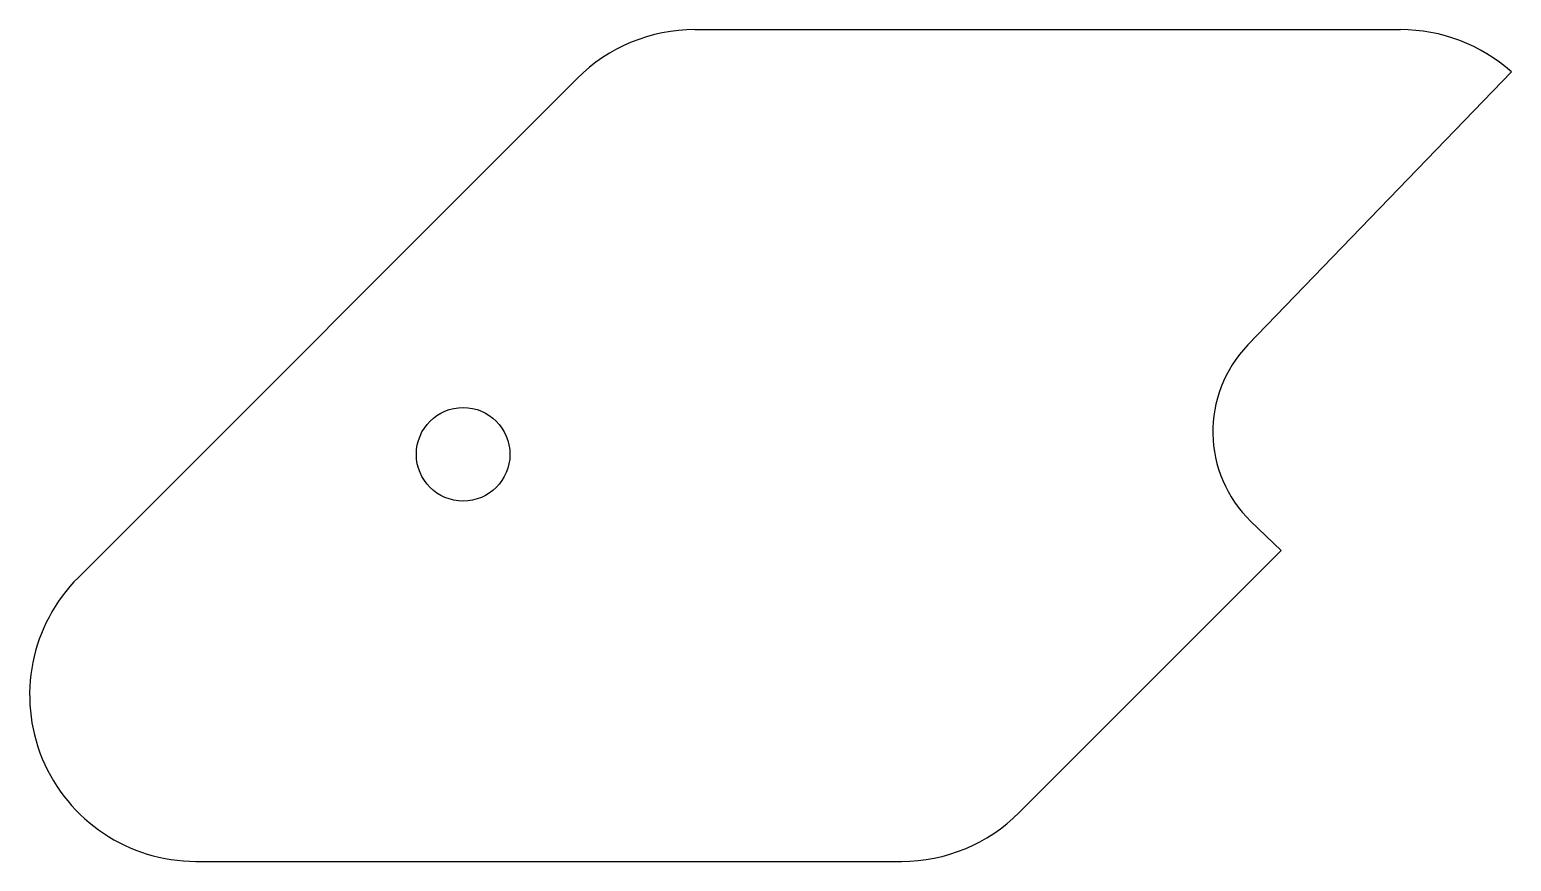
# Model space of a CAD drawing. Header units: inches. Extents: x 1.41 to 10.32, y 0 to 5.
import ezdxf

# ---------------------------------------------------------------- set-up
doc = ezdxf.new("R2010")
doc.units = ezdxf.units.IN
doc.header["$MEASUREMENT"] = 0

msp = doc.modelspace()

# ---------------------------------------------------------------- linework, layer by layer
at = {"color": 7, "linetype": 'Continuous', "lineweight": 25}
for p, q in [((5.4142, 5), (9.6569, 5)), ((10.3233, 4.7456), (8.7388, 3.1045)), ((1.7071, 1.7071), (4.7071, 4.7071)), ((8.9394, 1.8683), (8.7574, 2.044)), ((7.364, 0.2929), (8.9394, 1.8683)), ((2.4142, 0), (6.6569, 0))]:
    msp.add_line(p, q, dxfattribs=at)
msp.add_circle((4.0207, 2.4472), 0.2813, dxfattribs=at)
for centre, radius, start, end in [((5.4142, 4), 1, 90, 135), ((9.6569, 4), 1, 48.20649, 90), ((9.2784, 2.5836), 0.75, 136.00465, 226.00465), ((2.4142, 1), 1, 135, 270), ((6.6569, 1), 1, 270, 315)]:
    msp.add_arc(centre, radius, start, end, dxfattribs=at)

doc.saveas('drawing.dxf')
